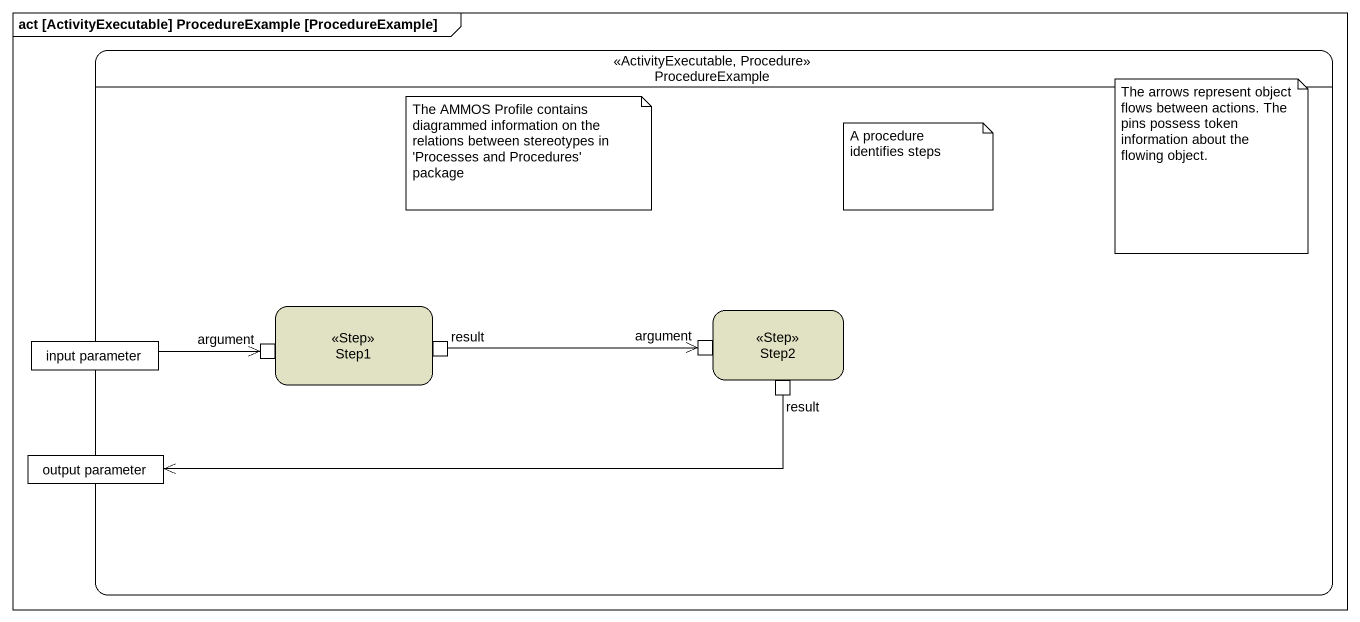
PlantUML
@startuml
mainframe act [ActivityExecutable] ProcedureExample [ProcedureExample]
hide empty description
state ProcedureExample <<ActivityExecutable, Procedure>> {
  state "input parameter" as input_parameter <<object>>
  state Step1 <<Step>> #E1E1C3 {
    state argument <<inputPin>>
    state result <<outputPin>>
  }
  state Step2 <<Step>> #E1E1C3 {
    state "argument" as argument_2 <<inputPin>>
    state "result" as result_2 <<outputPin>>
  }
  state "output parameter" as output_parameter <<object>>
}
input_parameter -right-> argument
result -right-> argument_2
result_2 -left-> output_parameter
note as N1
  The AMMOS Profile contains diagrammed information on the relations between stereotypes in 'Processes and Procedures' package
end note
note as N2
  A procedure identifies steps
end note
note as N3
  The arrows represent object flows between actions. The pins possess token information about the flowing object.
end note
@enduml
